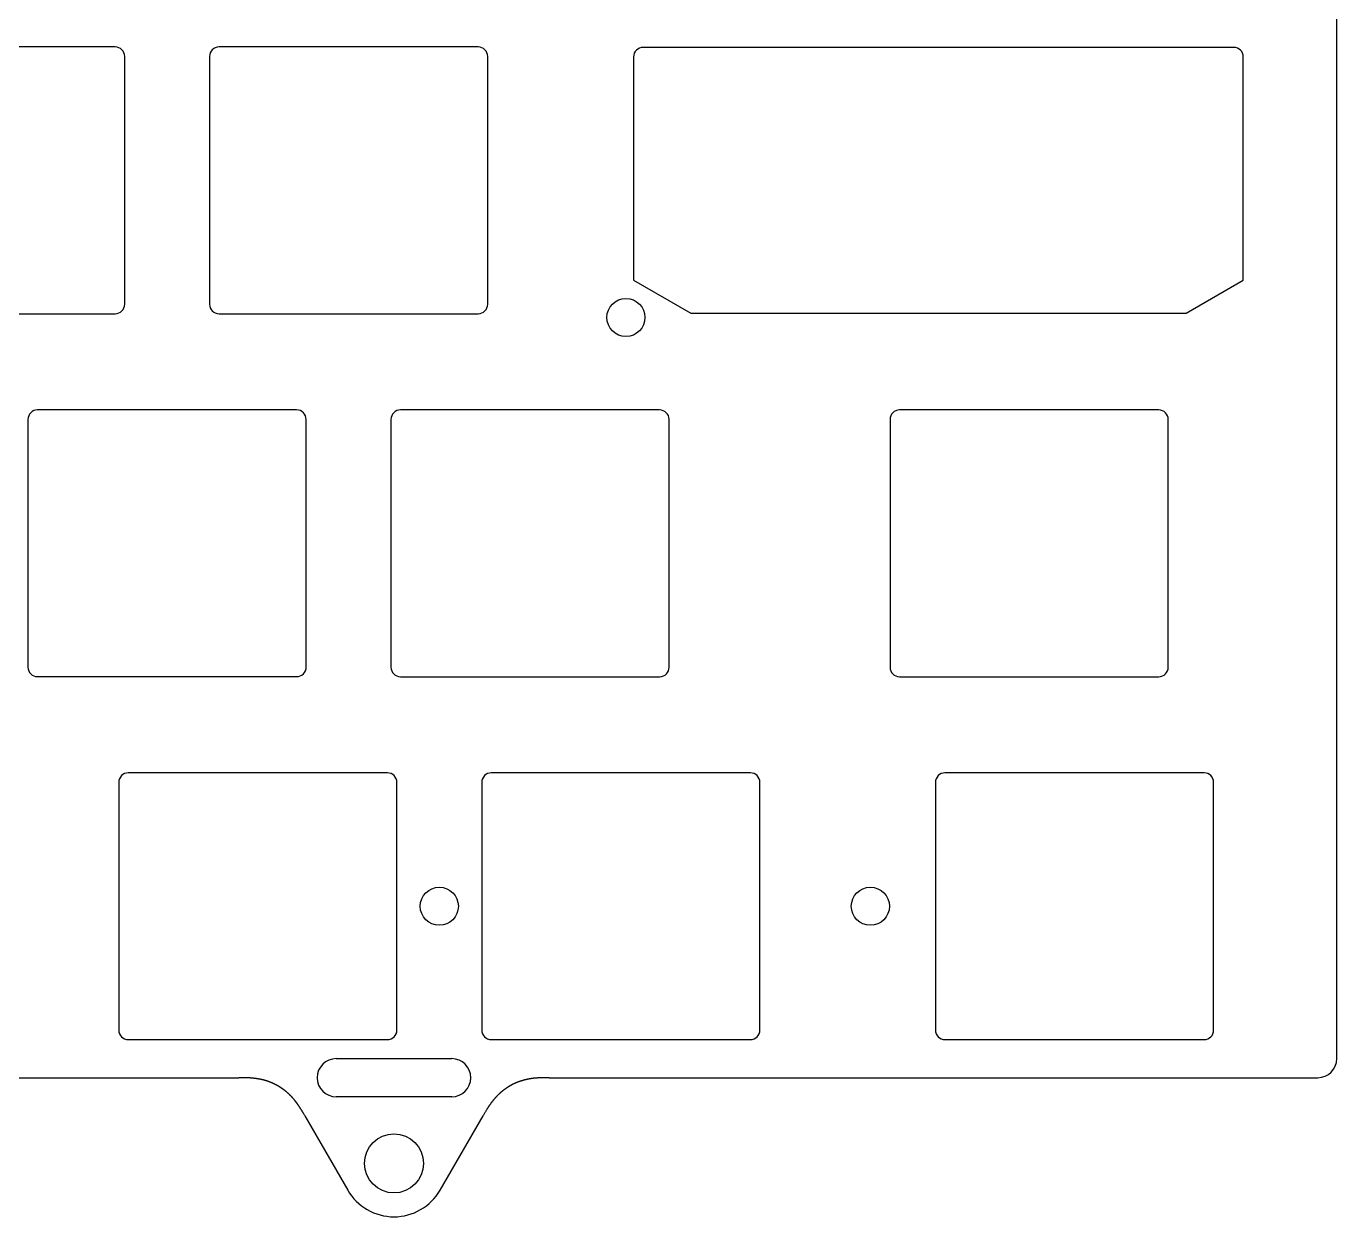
# Model space of a CAD drawing. Header units: millimetres. Extents: x -9 to 276, y -92 to 16.
# Drawn here: x 206.9 to 275.7, y -92.5 to -30 of the extents above; entities that cross this region are included whole.
import ezdxf

# ---------------------------------------------------------------- set-up
doc = ezdxf.new("R2010")
doc.units = ezdxf.units.MM
doc.layers.get('0').update_dxf_attribs({"linetype": 'CONTINUOUS'})
doc.layers.add('BLACK', color=7, linetype='CONTINUOUS')
doc.layers.add('Edge.Cuts', color=53, linetype='CONTINUOUS', true_color=0xc8a339)

msp = doc.modelspace()

# ---------------------------------------------------------------- linework, layer by layer
for points in [[(238.79375, -31.625), (238.79375, -43.343), (241.79375, -45.075), (267.79375, -45.075), (270.79375, -43.343), (270.79375, -31.625, 0.414213562), (270.29375, -31.125), (239.29375, -31.125, 0.414212391)], [(211.775, -82.7, 0.414212391), (212.275, -83.2), (225.875, -83.2, 0.414213562), (226.375, -82.7), (226.375, -69.7, 0.414213562), (225.875, -69.2), (212.275, -69.2, 0.414212391), (211.775, -69.7)], [(230.825, -69.7), (230.825, -82.7, 0.414212391), (231.325, -83.2), (244.925, -83.2, 0.414213562), (245.425, -82.7), (245.425, -69.7, 0.414213562), (244.925, -69.2), (231.325, -69.2, 0.414212391)], [(255.1375, -69.2, 0.414212391), (254.6375, -69.7), (254.6375, -82.7, 0.414212391), (255.1375, -83.2), (268.7375, -83.2, 0.414213562), (269.2375, -82.7), (269.2375, -69.7, 0.414213562), (268.7375, -69.2)]]:
    msp.add_lwpolyline(points, format="xyb", close=True)
for centre in [(238.39375, -45.3), (228.6, -76.2), (251.221875, -76.2)]:
    msp.add_circle(centre, 1)
at = {"layer": 'BLACK', "linetype": 'Continuous'}
for p, q in [((240.162412, -50.152051), (226.5625, -50.152051)), ((266.353712, -50.152003), (252.753712, -50.152003)), ((226.0625, -50.652003), (226.0625, -63.652051)), ((240.6625, -63.651903), (240.6625, -50.644041)), ((252.253712, -50.652003), (252.253712, -63.652003)), ((266.853712, -63.652003), (266.853712, -50.652003)), ((226.562512, -64.152051), (240.168657, -64.152051)), ((252.753712, -64.152003), (266.353712, -64.152003))]:
    msp.add_line(p, q, dxfattribs=at)
at = {"layer": 'BLACK'}
for centre, radius, start, end in [((226.562412, -50.652003), 0.499912, 89.98991497, 180), ((240.162412, -50.652203), 0.500152, 0.9350487, 90), ((252.753712, -50.652003), 0.5, 90, 180), ((266.353712, -50.652003), 0.5, 0, 90), ((226.562512, -63.652103), 0.499948, 179.99404138, 270), ((240.162312, -63.651903), 0.500188, 270.7268293, 0), ((252.753712, -63.652003), 0.5, 180, 270), ((266.353712, -63.652003), 0.5, 270, 0)]:
    msp.add_arc(centre, radius, start, end, dxfattribs=at)
at = {"layer": 'Edge.Cuts', "linetype": 'CONTINUOUS'}
for p, q in [((275.7, -84.2), (275.7, 8)), ((211.5875, -31.1), (197.9875, -31.1)), ((212.0875, -44.6), (212.0875, -31.6)), ((216.5375, -31.6), (216.5375, -44.6)), ((230.6375, -31.1), (217.0375, -31.1)), ((231.1375, -44.6), (231.1375, -31.6)), ((197.9875, -45.1), (211.5875, -45.1)), ((217.0375, -45.1), (230.6375, -45.1)), ((221.1125, -50.15), (207.5125, -50.15)), ((207.0125, -50.65), (207.0125, -63.65)), ((221.6125, -63.65), (221.6125, -50.65)), ((207.5125, -64.15), (221.1125, -64.15)), ((223.187512, -84.2), (229.249987, -84.2)), ((48.621888, -85.2), (218.078111, -85.2)), ((218.111017, -85.200003), (218.078111, -85.2)), ((218.159048, -85.200038), (218.111017, -85.200003)), ((218.198783, -85.200126), (218.159048, -85.200038)), ((218.23404, -85.200269), (218.198783, -85.200126)), ((218.266374, -85.20047), (218.23404, -85.200269)), ((218.2966, -85.20073), (218.266374, -85.20047)), ((218.32521, -85.201049), (218.2966, -85.20073)), ((218.352526, -85.201427), (218.32521, -85.201049)), ((218.378777, -85.201866), (218.352526, -85.201427)), ((218.404127, -85.202365), (218.378777, -85.201866)), ((218.428705, -85.202926), (218.404127, -85.202365)), ((218.452609, -85.203547), (218.428705, -85.202926)), ((218.475919, -85.20423), (218.452609, -85.203547)), ((218.498699, -85.204974), (218.475919, -85.20423)), ((218.521003, -85.20578), (218.498699, -85.204974)), ((218.542877, -85.206648), (218.521003, -85.20578)), ((218.564358, -85.207578), (218.542877, -85.206648)), ((218.585479, -85.20857), (218.564358, -85.207578)), ((218.60627, -85.209625), (218.585479, -85.20857)), ((218.626755, -85.210742), (218.60627, -85.209625)), ((218.646956, -85.211922), (218.626755, -85.210742)), ((218.666893, -85.213165), (218.646956, -85.211922)), ((218.686583, -85.214471), (218.666893, -85.213165)), ((218.706042, -85.21584), (218.686583, -85.214471)), ((218.725284, -85.217273), (218.706042, -85.21584)), ((218.744321, -85.218769), (218.725284, -85.217273)), ((218.763165, -85.220329), (218.744321, -85.218769)), ((218.781827, -85.221952), (218.763165, -85.220329)), ((218.800315, -85.22364), (218.781827, -85.221952)), ((218.81864, -85.225392), (218.800315, -85.22364)), ((218.83681, -85.227208), (218.81864, -85.225392)), ((218.854831, -85.229088), (218.83681, -85.227208)), ((218.87271, -85.231033), (218.854831, -85.229088)), ((218.890455, -85.233043), (218.87271, -85.231033)), ((218.908071, -85.235118), (218.890455, -85.233043)), ((218.925564, -85.237258), (218.908071, -85.235118)), ((218.94294, -85.239463), (218.925564, -85.237258)), ((218.960202, -85.241733), (218.94294, -85.239463)), ((218.977356, -85.244069), (218.960202, -85.241733)), ((218.994406, -85.246471), (218.977356, -85.244069)), ((219.011357, -85.248938), (218.994406, -85.246471)), ((219.028211, -85.251472), (219.011357, -85.248938)), ((219.044973, -85.254072), (219.028211, -85.251472)), ((219.061646, -85.256738), (219.044973, -85.254072)), ((219.078234, -85.259471), (219.061646, -85.256738)), ((219.094739, -85.26227), (219.078234, -85.259471)), ((219.111164, -85.265137), (219.094739, -85.26227)), ((219.127513, -85.268071), (219.111164, -85.265137)), ((219.143788, -85.271072), (219.127513, -85.268071)), ((219.159992, -85.27414), (219.143788, -85.271072)), ((219.176126, -85.277276), (219.159992, -85.27414)), ((219.192194, -85.28048), (219.176126, -85.277276)), ((219.208197, -85.283753), (219.192194, -85.28048)), ((219.224138, -85.287093), (219.208197, -85.283753)), ((219.240019, -85.290503), (219.224138, -85.287093)), ((233.218702, -85.286049), (233.205762, -85.288795)), ((233.231624, -85.28336), (233.218702, -85.286049)), ((233.244528, -85.280728), (233.231624, -85.28336)), ((233.257415, -85.278151), (233.244528, -85.280728)), ((233.270283, -85.27563), (233.257415, -85.278151)), ((233.283133, -85.273164), (233.270283, -85.27563)), ((233.295966, -85.270753), (233.283133, -85.273164)), ((233.30878, -85.268394), (233.295966, -85.270753)), ((233.321576, -85.266089), (233.30878, -85.268394)), ((233.334354, -85.263836), (233.321576, -85.266089)), ((233.347114, -85.261635), (233.334354, -85.263836)), ((233.359855, -85.259485), (233.347114, -85.261635)), ((233.372578, -85.257386), (233.359855, -85.259485)), ((233.385283, -85.255337), (233.372578, -85.257386)), ((233.397969, -85.253337), (233.385283, -85.255337)), ((233.410637, -85.251386), (233.397969, -85.253337)), ((233.423286, -85.249483), (233.410637, -85.251386)), ((233.435916, -85.247627), (233.423286, -85.249483)), ((233.448528, -85.245819), (233.435916, -85.247627)), ((233.461121, -85.244057), (233.448528, -85.245819)), ((233.473695, -85.242341), (233.461121, -85.244057)), ((233.48625, -85.240669), (233.473695, -85.242341)), ((233.498786, -85.239043), (233.48625, -85.240669)), ((233.511304, -85.23746), (233.498786, -85.239043)), ((233.523802, -85.235921), (233.511304, -85.23746)), ((233.536282, -85.234424), (233.523802, -85.235921)), ((233.548742, -85.23297), (233.536282, -85.234424)), ((233.561183, -85.231557), (233.548742, -85.23297)), ((233.573605, -85.230185), (233.561183, -85.231557)), ((233.586008, -85.228854), (233.573605, -85.230185)), ((233.598392, -85.227562), (233.586008, -85.228854)), ((233.610756, -85.22631), (233.598392, -85.227562)), ((233.6231, -85.225095), (233.610756, -85.22631)), ((233.635426, -85.223919), (233.6231, -85.225095)), ((233.647731, -85.22278), (233.635426, -85.223919)), ((233.660017, -85.221678), (233.647731, -85.22278)), ((233.672284, -85.220612), (233.660017, -85.221678)), ((233.684531, -85.219582), (233.672284, -85.220612)), ((233.696758, -85.218586), (233.684531, -85.219582)), ((233.708965, -85.217625), (233.696758, -85.218586)), ((233.721152, -85.216698), (233.708965, -85.217625)), ((233.73332, -85.215804), (233.721152, -85.216698)), ((233.745468, -85.214942), (233.73332, -85.215804)), ((233.757595, -85.214112), (233.745468, -85.214942)), ((233.769703, -85.213313), (233.757595, -85.214112)), ((233.78179, -85.212545), (233.769703, -85.213313)), ((233.793858, -85.211808), (233.78179, -85.212545)), ((233.805905, -85.211099), (233.793858, -85.211808)), ((233.817932, -85.21042), (233.805905, -85.211099)), ((233.829939, -85.209769), (233.817932, -85.21042)), ((233.841925, -85.209146), (233.829939, -85.209769)), ((233.853891, -85.208549), (233.841925, -85.209146)), ((233.865836, -85.20798), (233.853891, -85.208549)), ((233.877761, -85.207436), (233.865836, -85.20798)), ((233.889665, -85.206917), (233.877761, -85.207436)), ((233.901549, -85.206423), (233.889665, -85.206917)), ((233.913412, -85.205953), (233.901549, -85.206423)), ((233.925254, -85.205507), (233.913412, -85.205953)), ((233.937076, -85.205084), (233.925254, -85.205507)), ((233.948876, -85.204683), (233.937076, -85.205084)), ((233.960656, -85.204303), (233.948876, -85.204683)), ((233.972415, -85.203945), (233.960656, -85.204303)), ((233.99587, -85.203289), (233.972415, -85.203945)), ((234.01924, -85.20271), (233.99587, -85.203289)), ((234.042526, -85.202203), (234.01924, -85.20271)), ((234.065726, -85.201764), (234.042526, -85.202203)), ((234.088841, -85.201387), (234.065726, -85.201764)), ((234.11187, -85.201069), (234.088841, -85.201387)), ((234.134812, -85.200803), (234.11187, -85.201069)), ((234.157667, -85.200585), (234.134812, -85.200803)), ((234.180436, -85.200411), (234.157667, -85.200585)), ((234.203116, -85.200275), (234.180436, -85.200411)), ((234.225708, -85.200173), (234.203116, -85.200275)), ((234.248212, -85.2001), (234.225708, -85.200173)), ((234.270627, -85.200051), (234.248212, -85.2001)), ((234.315188, -85.200006), (234.270627, -85.200051)), ((234.359388, -85.2), (234.315188, -85.200006)), ((234.359388, -85.2), (274.7, -85.2)), ((219.255841, -85.29398), (219.240019, -85.290503)), ((219.271607, -85.297527), (219.255841, -85.29398)), ((219.287319, -85.301143), (219.271607, -85.297527)), ((219.302977, -85.304829), (219.287319, -85.301143)), ((219.318584, -85.308584), (219.302977, -85.304829)), ((219.334142, -85.312409), (219.318584, -85.308584)), ((219.349652, -85.316304), (219.334142, -85.312409)), ((219.365115, -85.32027), (219.349652, -85.316304)), ((219.380534, -85.324306), (219.365115, -85.32027)), ((219.395908, -85.328413), (219.380534, -85.324306)), ((219.411241, -85.332591), (219.395908, -85.328413)), ((219.426532, -85.33684), (219.411241, -85.332591)), ((219.441784, -85.341161), (219.426532, -85.33684)), ((219.456997, -85.345554), (219.441784, -85.341161)), ((219.472174, -85.350019), (219.456997, -85.345554)), ((219.487314, -85.354557), (219.472174, -85.350019)), ((219.502419, -85.359167), (219.487314, -85.354557)), ((219.51749, -85.36385), (219.502419, -85.359167)), ((219.518144, -85.364055), (219.51749, -85.36385)), ((219.525681, -85.36643), (219.518144, -85.364055)), ((219.53321, -85.368824), (219.525681, -85.36643)), ((219.540731, -85.371236), (219.53321, -85.368824)), ((219.548244, -85.373666), (219.540731, -85.371236)), ((219.555749, -85.376115), (219.548244, -85.373666)), ((219.563246, -85.378583), (219.555749, -85.376115)), ((219.570736, -85.381069), (219.563246, -85.378583)), ((219.578217, -85.383573), (219.570736, -85.381069)), ((219.58569, -85.386095), (219.578217, -85.383573)), ((219.593155, -85.388636), (219.58569, -85.386095)), ((219.600612, -85.391196), (219.593155, -85.388636)), ((219.60806, -85.393773), (219.600612, -85.391196)), ((219.615501, -85.396369), (219.60806, -85.393773)), ((219.622933, -85.398984), (219.615501, -85.396369)), ((219.630358, -85.401617), (219.622933, -85.398984)), ((219.637774, -85.404268), (219.630358, -85.401617)), ((219.645182, -85.406937), (219.637774, -85.404268)), ((219.652581, -85.409624), (219.645182, -85.406937)), ((219.659972, -85.41233), (219.652581, -85.409624)), ((219.667355, -85.415054), (219.659972, -85.41233)), ((219.67473, -85.417797), (219.667355, -85.415054)), ((219.682096, -85.420557), (219.67473, -85.417797)), ((219.689454, -85.423336), (219.682096, -85.420557)), ((219.696803, -85.426133), (219.689454, -85.423336)), ((219.704144, -85.428948), (219.696803, -85.426133)), ((219.711477, -85.431781), (219.704144, -85.428948)), ((219.718801, -85.434633), (219.711477, -85.431781)), ((219.726116, -85.437503), (219.718801, -85.434633)), ((219.733423, -85.44039), (219.726116, -85.437503)), ((219.740722, -85.443296), (219.733423, -85.44039)), ((219.748012, -85.44622), (219.740722, -85.443296)), ((219.755293, -85.449162), (219.748012, -85.44622)), ((219.762565, -85.452123), (219.755293, -85.449162)), ((219.769829, -85.455101), (219.762565, -85.452123)), ((219.777085, -85.458097), (219.769829, -85.455101)), ((219.784331, -85.461111), (219.777085, -85.458097)), ((219.791569, -85.464144), (219.784331, -85.461111)), ((219.798798, -85.467194), (219.791569, -85.464144)), ((219.806018, -85.470263), (219.798798, -85.467194)), ((219.81323, -85.473349), (219.806018, -85.470263)), ((219.820433, -85.476453), (219.81323, -85.473349)), ((219.827626, -85.479576), (219.820433, -85.476453)), ((219.834812, -85.482716), (219.827626, -85.479576)), ((219.841988, -85.485874), (219.834812, -85.482716)), ((219.849155, -85.48905), (219.841988, -85.485874)), ((219.856313, -85.492244), (219.849155, -85.48905)), ((219.863462, -85.495456), (219.856313, -85.492244)), ((219.870602, -85.498686), (219.863462, -85.495456)), ((219.877734, -85.501934), (219.870602, -85.498686)), ((219.884856, -85.5052), (219.877734, -85.501934)), ((219.891969, -85.508483), (219.884856, -85.5052)), ((219.899073, -85.511784), (219.891969, -85.508483)), ((219.906168, -85.515103), (219.899073, -85.511784)), ((219.913254, -85.51844), (219.906168, -85.515103)), ((219.920331, -85.521795), (219.913254, -85.51844)), ((219.927398, -85.525167), (219.920331, -85.521795)), ((219.934456, -85.528558), (219.927398, -85.525167)), ((219.941505, -85.531966), (219.934456, -85.528558)), ((219.948545, -85.535391), (219.941505, -85.531966)), ((219.955575, -85.538835), (219.948545, -85.535391)), ((219.962597, -85.542296), (219.955575, -85.538835)), ((219.969608, -85.545775), (219.962597, -85.542296)), ((219.976611, -85.549271), (219.969608, -85.545775)), ((219.983604, -85.552786), (219.976611, -85.549271)), ((219.990588, -85.556317), (219.983604, -85.552786)), ((219.997562, -85.559867), (219.990588, -85.556317)), ((220.004527, -85.563434), (219.997562, -85.559867)), ((220.011482, -85.567019), (220.004527, -85.563434)), ((220.018428, -85.570621), (220.011482, -85.567019)), ((220.025364, -85.574241), (220.018428, -85.570621)), ((220.032291, -85.577879), (220.025364, -85.574241)), ((220.039208, -85.581534), (220.032291, -85.577879)), ((220.046116, -85.585206), (220.039208, -85.581534)), ((220.053014, -85.588897), (220.046116, -85.585206)), ((220.059902, -85.592604), (220.053014, -85.588897)), ((220.066781, -85.596329), (220.059902, -85.592604)), ((220.07365, -85.600072), (220.066781, -85.596329)), ((220.080509, -85.603832), (220.07365, -85.600072)), ((220.087359, -85.60761), (220.080509, -85.603832)), ((220.094198, -85.611405), (220.087359, -85.60761)), ((220.101028, -85.615218), (220.094198, -85.611405)), ((220.107848, -85.619048), (220.101028, -85.615218)), ((220.114659, -85.622895), (220.107848, -85.619048)), ((220.121459, -85.62676), (220.114659, -85.622895)), ((220.12825, -85.630642), (220.121459, -85.62676)), ((220.13503, -85.634542), (220.12825, -85.630642)), ((220.141801, -85.638459), (220.13503, -85.634542)), ((220.148562, -85.642393), (220.141801, -85.638459)), ((220.155313, -85.646344), (220.148562, -85.642393)), ((220.162053, -85.650313), (220.155313, -85.646344)), ((220.168784, -85.654299), (220.162053, -85.650313)), ((220.175505, -85.658303), (220.168784, -85.654299)), ((220.182215, -85.662324), (220.175505, -85.658303)), ((220.188916, -85.666362), (220.182215, -85.662324)), ((220.195606, -85.670417), (220.188916, -85.666362)), ((220.202287, -85.67449), (220.195606, -85.670417)), ((220.208957, -85.678579), (220.202287, -85.67449)), ((220.215616, -85.682686), (220.208957, -85.678579)), ((220.222266, -85.68681), (220.215616, -85.682686)), ((220.228905, -85.690952), (220.222266, -85.68681)), ((220.235534, -85.69511), (220.228905, -85.690952)), ((220.242153, -85.699286), (220.235534, -85.69511)), ((220.248762, -85.703479), (220.242153, -85.699286)), ((220.25536, -85.707688), (220.248762, -85.703479)), ((220.261948, -85.711915), (220.25536, -85.707688)), ((220.268525, -85.71616), (220.261948, -85.711915)), ((220.275092, -85.720421), (220.268525, -85.71616)), ((220.281648, -85.724699), (220.275092, -85.720421)), ((220.288194, -85.728994), (220.281648, -85.724699)), ((220.29473, -85.733307), (220.288194, -85.728994)), ((220.301255, -85.737636), (220.29473, -85.733307)), ((220.307769, -85.741982), (220.301255, -85.737636)), ((220.314273, -85.746346), (220.307769, -85.741982)), ((220.320767, -85.750726), (220.314273, -85.746346)), ((220.327249, -85.755123), (220.320767, -85.750726)), ((220.333722, -85.759538), (220.327249, -85.755123)), ((220.340183, -85.763969), (220.333722, -85.759538)), ((220.346634, -85.768417), (220.340183, -85.763969)), ((220.353074, -85.772882), (220.346634, -85.768417)), ((220.359503, -85.777364), (220.353074, -85.772882)), ((220.365922, -85.781863), (220.359503, -85.777364)), ((220.372329, -85.786379), (220.365922, -85.781863)), ((220.378726, -85.790911), (220.372329, -85.786379)), ((220.385113, -85.795461), (220.378726, -85.790911)), ((220.391488, -85.800027), (220.385113, -85.795461)), ((220.397852, -85.80461), (220.391488, -85.800027)), ((220.404206, -85.80921), (220.397852, -85.80461)), ((220.410548, -85.813826), (220.404206, -85.80921)), ((220.41688, -85.81846), (220.410548, -85.813826)), ((220.423201, -85.82311), (220.41688, -85.81846)), ((220.42951, -85.827777), (220.423201, -85.82311)), ((220.435809, -85.83246), (220.42951, -85.827777)), ((220.442097, -85.837161), (220.435809, -85.83246)), ((220.448373, -85.841878), (220.442097, -85.837161)), ((220.454639, -85.846611), (220.448373, -85.841878)), ((220.460893, -85.851362), (220.454639, -85.846611)), ((220.467136, -85.856129), (220.460893, -85.851362)), ((220.473368, -85.860913), (220.467136, -85.856129)), ((220.479589, -85.865713), (220.473368, -85.860913)), ((220.485799, -85.87053), (220.479589, -85.865713)), ((220.491997, -85.875363), (220.485799, -85.87053)), ((220.498184, -85.880213), (220.491997, -85.875363)), ((220.50436, -85.88508), (220.498184, -85.880213)), ((220.510525, -85.889963), (220.50436, -85.88508)), ((220.516678, -85.894863), (220.510525, -85.889963)), ((220.52282, -85.899779), (220.516678, -85.894863)), ((220.52895, -85.904712), (220.52282, -85.899779)), ((220.535069, -85.909662), (220.52895, -85.904712)), ((220.541177, -85.914627), (220.535069, -85.909662)), ((220.547273, -85.91961), (220.541177, -85.914627)), ((220.553358, -85.924608), (220.547273, -85.91961)), ((220.559431, -85.929623), (220.553358, -85.924608)), ((220.565493, -85.934655), (220.559431, -85.929623)), ((220.571543, -85.939703), (220.565493, -85.934655)), ((220.582523, -85.948931), (220.571543, -85.939703)), ((220.593428, -85.958183), (220.582523, -85.948931)), ((220.60426, -85.96746), (220.593428, -85.958183)), ((220.615018, -85.97676), (220.60426, -85.96746)), ((231.828072, -85.971913), (231.822115, -85.977075)), ((231.834041, -85.966767), (231.828072, -85.971913)), ((231.840021, -85.961638), (231.834041, -85.966767)), ((231.846013, -85.956524), (231.840021, -85.961638)), ((231.852017, -85.951427), (231.846013, -85.956524)), ((231.858033, -85.946347), (231.852017, -85.951427)), ((231.86406, -85.941282), (231.858033, -85.946347)), ((231.870099, -85.936234), (231.86406, -85.941282)), ((231.87615, -85.931202), (231.870099, -85.936234)), ((231.882212, -85.926187), (231.87615, -85.931202)), ((231.888286, -85.921188), (231.882212, -85.926187)), ((231.894371, -85.916205), (231.888286, -85.921188)), ((231.900468, -85.911239), (231.894371, -85.916205)), ((231.906577, -85.906289), (231.900468, -85.911239)), ((231.912697, -85.901355), (231.906577, -85.906289)), ((231.918828, -85.896438), (231.912697, -85.901355)), ((231.924971, -85.891538), (231.918828, -85.896438)), ((231.931126, -85.886653), (231.924971, -85.891538)), ((231.937291, -85.881786), (231.931126, -85.886653)), ((231.943469, -85.876935), (231.937291, -85.881786)), ((231.949657, -85.8721), (231.943469, -85.876935)), ((231.955857, -85.867282), (231.949657, -85.8721)), ((231.962068, -85.86248), (231.955857, -85.867282)), ((231.968291, -85.857695), (231.962068, -85.86248)), ((231.974525, -85.852926), (231.968291, -85.857695)), ((231.98077, -85.848174), (231.974525, -85.852926)), ((231.987026, -85.843439), (231.98077, -85.848174)), ((231.993294, -85.83872), (231.987026, -85.843439)), ((231.999572, -85.834018), (231.993294, -85.83872)), ((232.005862, -85.829332), (231.999572, -85.834018)), ((232.012163, -85.824664), (232.005862, -85.829332)), ((232.018475, -85.820011), (232.012163, -85.824664)), ((232.024799, -85.815376), (232.018475, -85.820011)), ((232.031133, -85.810757), (232.024799, -85.815376)), ((232.037478, -85.806155), (232.031133, -85.810757)), ((232.043834, -85.801569), (232.037478, -85.806155)), ((232.050202, -85.797), (232.043834, -85.801569)), ((232.05658, -85.792448), (232.050202, -85.797)), ((232.062969, -85.787913), (232.05658, -85.792448)), ((232.069369, -85.783395), (232.062969, -85.787913)), ((232.07578, -85.778893), (232.069369, -85.783395)), ((232.082202, -85.774408), (232.07578, -85.778893)), ((232.088635, -85.76994), (232.082202, -85.774408)), ((232.095079, -85.765489), (232.088635, -85.76994)), ((232.101533, -85.761055), (232.095079, -85.765489)), ((232.107998, -85.756637), (232.101533, -85.761055)), ((232.114474, -85.752236), (232.107998, -85.756637)), ((232.120961, -85.747853), (232.114474, -85.752236)), ((232.127458, -85.743486), (232.120961, -85.747853)), ((232.133966, -85.739136), (232.127458, -85.743486)), ((232.140485, -85.734803), (232.133966, -85.739136)), ((232.147014, -85.730487), (232.140485, -85.734803)), ((232.153554, -85.726188), (232.147014, -85.730487)), ((232.160105, -85.721905), (232.153554, -85.726188)), ((232.166666, -85.71764), (232.160105, -85.721905)), ((232.173237, -85.713392), (232.166666, -85.71764)), ((232.17982, -85.709161), (232.173237, -85.713392)), ((232.186412, -85.704947), (232.17982, -85.709161)), ((232.193015, -85.70075), (232.186412, -85.704947)), ((232.199629, -85.69657), (232.193015, -85.70075)), ((232.206253, -85.692407), (232.199629, -85.69657)), ((232.212887, -85.688261), (232.206253, -85.692407)), ((232.219532, -85.684132), (232.212887, -85.688261)), ((232.226187, -85.680021), (232.219532, -85.684132)), ((232.232853, -85.675926), (232.226187, -85.680021)), ((232.239529, -85.671849), (232.232853, -85.675926)), ((232.246215, -85.667789), (232.239529, -85.671849)), ((232.252911, -85.663746), (232.246215, -85.667789)), ((232.259617, -85.65972), (232.252911, -85.663746)), ((232.266334, -85.655711), (232.259617, -85.65972)), ((232.273061, -85.65172), (232.266334, -85.655711)), ((232.279798, -85.647745), (232.273061, -85.65172)), ((232.286546, -85.643788), (232.279798, -85.647745)), ((232.293303, -85.639849), (232.286546, -85.643788)), ((232.30007, -85.635926), (232.293303, -85.639849)), ((232.306848, -85.632021), (232.30007, -85.635926)), ((232.313635, -85.628133), (232.306848, -85.632021)), ((232.320433, -85.624263), (232.313635, -85.628133)), ((232.32724, -85.62041), (232.320433, -85.624263)), ((232.334058, -85.616574), (232.32724, -85.62041)), ((232.340885, -85.612755), (232.334058, -85.616574)), ((232.347723, -85.608954), (232.340885, -85.612755)), ((232.35457, -85.60517), (232.347723, -85.608954)), ((232.361427, -85.601404), (232.35457, -85.60517)), ((232.368294, -85.597655), (232.361427, -85.601404)), ((232.375171, -85.593923), (232.368294, -85.597655)), ((232.382058, -85.590209), (232.375171, -85.593923)), ((232.388954, -85.586512), (232.382058, -85.590209)), ((232.39586, -85.582833), (232.388954, -85.586512)), ((232.402776, -85.579172), (232.39586, -85.582833)), ((232.409702, -85.575527), (232.402776, -85.579172)), ((232.416637, -85.571901), (232.409702, -85.575527)), ((232.423582, -85.568291), (232.416637, -85.571901)), ((232.430537, -85.5647), (232.423582, -85.568291)), ((232.437501, -85.561126), (232.430537, -85.5647)), ((232.444475, -85.557569), (232.437501, -85.561126)), ((232.451458, -85.55403), (232.444475, -85.557569)), ((232.458451, -85.550509), (232.451458, -85.55403)), ((232.465453, -85.547005), (232.458451, -85.550509)), ((232.472465, -85.543519), (232.465453, -85.547005)), ((232.479486, -85.54005), (232.472465, -85.543519)), ((232.486517, -85.536599), (232.479486, -85.54005)), ((232.493557, -85.533166), (232.486517, -85.536599)), ((232.500607, -85.529751), (232.493557, -85.533166)), ((232.507666, -85.526353), (232.500607, -85.529751)), ((232.514734, -85.522973), (232.507666, -85.526353)), ((232.521811, -85.51961), (232.514734, -85.522973)), ((232.528898, -85.516265), (232.521811, -85.51961)), ((232.535995, -85.512938), (232.528898, -85.516265)), ((232.5431, -85.509629), (232.535995, -85.512938)), ((232.550214, -85.506338), (232.5431, -85.509629)), ((232.557338, -85.503064), (232.550214, -85.506338)), ((232.564471, -85.499808), (232.557338, -85.503064)), ((232.571613, -85.49657), (232.564471, -85.499808)), ((232.578765, -85.49335), (232.571613, -85.49657)), ((232.585925, -85.490148), (232.578765, -85.49335)), ((232.593094, -85.486963), (232.585925, -85.490148)), ((232.600273, -85.483796), (232.593094, -85.486963)), ((232.60746, -85.480648), (232.600273, -85.483796)), ((232.614657, -85.477517), (232.60746, -85.480648)), ((232.621862, -85.474404), (232.614657, -85.477517)), ((232.629077, -85.471309), (232.621862, -85.474404)), ((232.6363, -85.468231), (232.629077, -85.471309)), ((232.643532, -85.465172), (232.6363, -85.468231)), ((232.650773, -85.462131), (232.643532, -85.465172)), ((232.658023, -85.459108), (232.650773, -85.462131)), ((232.665282, -85.456103), (232.658023, -85.459108)), ((232.67255, -85.453115), (232.665282, -85.456103)), ((232.679826, -85.450146), (232.67255, -85.453115)), ((232.687111, -85.447195), (232.679826, -85.450146)), ((232.694405, -85.444262), (232.687111, -85.447195)), ((232.701708, -85.441347), (232.694405, -85.444262)), ((232.709019, -85.43845), (232.701708, -85.441347)), ((232.716339, -85.435571), (232.709019, -85.43845)), ((232.723668, -85.43271), (232.716339, -85.435571)), ((232.731005, -85.429867), (232.723668, -85.43271)), ((232.73835, -85.427042), (232.731005, -85.429867)), ((232.745705, -85.424236), (232.73835, -85.427042)), ((232.753068, -85.421448), (232.745705, -85.424236)), ((232.760439, -85.418677), (232.753068, -85.421448)), ((232.767819, -85.415925), (232.760439, -85.418677)), ((232.775207, -85.413192), (232.767819, -85.415925)), ((232.782604, -85.410476), (232.775207, -85.413192)), ((232.796086, -85.405581), (232.782604, -85.410476)), ((232.809551, -85.400763), (232.796086, -85.405581)), ((232.823, -85.396021), (232.809551, -85.400763)), ((232.836433, -85.391354), (232.823, -85.396021)), ((232.84985, -85.386762), (232.836433, -85.391354)), ((232.863251, -85.382244), (232.84985, -85.386762)), ((232.876635, -85.377799), (232.863251, -85.382244)), ((232.890002, -85.373427), (232.876635, -85.377799)), ((232.903354, -85.369127), (232.890002, -85.373427)), ((232.916688, -85.364899), (232.903354, -85.369127)), ((232.930006, -85.360742), (232.916688, -85.364899)), ((232.943308, -85.356656), (232.930006, -85.360742)), ((232.956593, -85.352639), (232.943308, -85.356656)), ((232.969861, -85.348692), (232.956593, -85.352639)), ((232.983112, -85.344813), (232.969861, -85.348692)), ((232.996346, -85.341002), (232.983112, -85.344813)), ((233.009564, -85.337259), (232.996346, -85.341002)), ((233.022764, -85.333583), (233.009564, -85.337259)), ((233.035948, -85.329973), (233.022764, -85.333583)), ((233.049114, -85.326428), (233.035948, -85.329973)), ((233.062263, -85.322949), (233.049114, -85.326428)), ((233.075396, -85.319534), (233.062263, -85.322949)), ((233.088511, -85.316182), (233.075396, -85.319534)), ((233.101608, -85.312894), (233.088511, -85.316182)), ((233.114689, -85.309669), (233.101608, -85.312894)), ((233.127752, -85.306506), (233.114689, -85.309669)), ((233.140797, -85.303404), (233.127752, -85.306506)), ((233.153825, -85.300363), (233.140797, -85.303404)), ((233.166836, -85.297382), (233.153825, -85.300363)), ((233.179829, -85.294461), (233.166836, -85.297382)), ((233.192804, -85.291598), (233.179829, -85.294461)), ((233.205762, -85.288795), (233.192804, -85.291598)), ((220.625703, -85.986083), (220.615018, -85.97676)), ((220.636316, -85.995429), (220.625703, -85.986083)), ((220.646858, -86.004797), (220.636316, -85.995429)), ((220.657328, -86.014188), (220.646858, -86.004797)), ((220.667727, -86.023601), (220.657328, -86.014188)), ((220.678056, -86.033035), (220.667727, -86.023601)), ((220.688315, -86.04249), (220.678056, -86.033035)), ((220.698505, -86.051967), (220.688315, -86.04249)), ((220.708625, -86.061463), (220.698505, -86.051967)), ((220.718678, -86.07098), (220.708625, -86.061463)), ((220.728663, -86.080516), (220.718678, -86.07098)), ((220.73858, -86.090072), (220.728663, -86.080516)), ((220.74843, -86.099647), (220.73858, -86.090072)), ((220.758214, -86.109241), (220.74843, -86.099647)), ((220.767933, -86.118853), (220.758214, -86.109241)), ((220.777586, -86.128484), (220.767933, -86.118853)), ((220.787174, -86.138131), (220.777586, -86.128484)), ((220.796697, -86.147797), (220.787174, -86.138131)), ((220.806157, -86.157479), (220.796697, -86.147797)), ((220.815553, -86.167178), (220.806157, -86.157479)), ((220.824887, -86.176893), (220.815553, -86.167178)), ((220.834158, -86.186624), (220.824887, -86.176893)), ((220.843367, -86.196371), (220.834158, -86.186624)), ((220.852514, -86.206133), (220.843367, -86.196371)), ((220.861601, -86.21591), (220.852514, -86.206133)), ((220.870628, -86.225702), (220.861601, -86.21591)), ((220.879594, -86.235508), (220.870628, -86.225702)), ((220.888501, -86.245328), (220.879594, -86.235508)), ((220.897349, -86.255161), (220.888501, -86.245328)), ((220.906139, -86.265007), (220.897349, -86.255161)), ((220.914871, -86.274867), (220.906139, -86.265007)), ((220.923545, -86.284739), (220.914871, -86.274867)), ((220.932162, -86.294623), (220.923545, -86.284739)), ((220.940723, -86.304518), (220.932162, -86.294623)), ((220.949228, -86.314426), (220.940723, -86.304518)), ((220.957677, -86.324344), (220.949228, -86.314426)), ((220.966072, -86.334273), (220.957677, -86.324344)), ((220.974412, -86.344213), (220.966072, -86.334273)), ((220.982698, -86.354163), (220.974412, -86.344213)), ((220.99093, -86.364122), (220.982698, -86.354163)), ((220.99911, -86.374091), (220.99093, -86.364122)), ((221.007237, -86.384069), (220.99911, -86.374091)), ((221.015312, -86.394055), (221.007237, -86.384069)), ((221.023335, -86.40405), (221.015312, -86.394055)), ((221.031308, -86.414053), (221.023335, -86.40405)), ((221.03923, -86.424063), (221.031308, -86.414053)), ((221.047102, -86.434081), (221.03923, -86.424063)), ((221.054924, -86.444106), (221.047102, -86.434081)), ((221.062698, -86.454137), (221.054924, -86.444106)), ((221.070423, -86.464175), (221.062698, -86.454137)), ((221.0781, -86.474219), (221.070423, -86.464175)), ((221.085729, -86.484268), (221.0781, -86.474219)), ((221.093311, -86.494322), (221.085729, -86.484268)), ((221.100847, -86.504381), (221.093311, -86.494322)), ((221.108337, -86.514445), (221.100847, -86.504381)), ((221.115781, -86.524513), (221.108337, -86.514445)), ((221.12318, -86.534585), (221.115781, -86.524513)), ((221.130534, -86.54466), (221.12318, -86.534585)), ((221.137845, -86.554739), (221.130534, -86.54466)), ((221.145112, -86.56482), (221.137845, -86.554739)), ((221.152335, -86.574904), (221.145112, -86.56482)), ((221.159517, -86.58499), (221.152335, -86.574904)), ((221.166656, -86.595077), (221.159517, -86.58499)), ((221.173753, -86.605166), (221.166656, -86.595077)), ((221.180809, -86.615256), (221.173753, -86.605166)), ((221.187825, -86.625347), (221.180809, -86.615256)), ((221.194801, -86.635439), (221.187825, -86.625347)), ((221.201737, -86.64553), (221.194801, -86.635439)), ((221.208634, -86.655621), (221.201737, -86.64553)), ((221.215492, -86.665711), (221.208634, -86.655621)), ((229.249987, -86.2), (223.187512, -86.2)), ((231.222968, -86.664119), (231.212053, -86.680287)), ((231.233829, -86.648172), (231.222968, -86.664119)), ((231.244644, -86.632433), (231.233829, -86.648172)), ((231.255417, -86.616894), (231.244644, -86.632433)), ((231.266154, -86.601544), (231.255417, -86.616894)), ((231.27686, -86.586376), (231.266154, -86.601544)), ((231.287539, -86.571382), (231.27686, -86.586376)), ((231.298197, -86.556555), (231.287539, -86.571382)), ((231.308836, -86.541888), (231.298197, -86.556555)), ((231.31946, -86.527377), (231.308836, -86.541888)), ((231.330073, -86.513014), (231.31946, -86.527377)), ((231.340678, -86.498795), (231.330073, -86.513014)), ((231.351278, -86.484715), (231.340678, -86.498795)), ((231.361875, -86.47077), (231.351278, -86.484715)), ((231.372473, -86.456956), (231.361875, -86.47077)), ((231.383073, -86.443268), (231.372473, -86.456956)), ((231.393678, -86.429703), (231.383073, -86.443268)), ((231.40429, -86.416257), (231.393678, -86.429703)), ((231.414911, -86.402928), (231.40429, -86.416257)), ((231.425544, -86.389711), (231.414911, -86.402928)), ((231.436189, -86.376605), (231.425544, -86.389711)), ((231.44685, -86.363606), (231.436189, -86.376605)), ((231.457527, -86.350712), (231.44685, -86.363606)), ((231.468222, -86.33792), (231.457527, -86.350712)), ((231.478937, -86.325228), (231.468222, -86.33792)), ((231.489674, -86.312634), (231.478937, -86.325228)), ((231.500433, -86.300136), (231.489674, -86.312634)), ((231.511216, -86.287731), (231.500433, -86.300136)), ((231.522025, -86.275418), (231.511216, -86.287731)), ((231.532861, -86.263194), (231.522025, -86.275418)), ((231.543724, -86.251059), (231.532861, -86.263194)), ((231.554617, -86.239011), (231.543724, -86.251059)), ((231.56554, -86.227047), (231.554617, -86.239011)), ((231.576495, -86.215167), (231.56554, -86.227047)), ((231.587482, -86.203368), (231.576495, -86.215167)), ((231.598503, -86.19165), (231.587482, -86.203368)), ((231.609559, -86.180011), (231.598503, -86.19165)), ((231.620651, -86.16845), (231.609559, -86.180011)), ((231.631779, -86.156966), (231.620651, -86.16845)), ((231.642945, -86.145557), (231.631779, -86.156966)), ((231.654149, -86.134222), (231.642945, -86.145557)), ((231.665393, -86.122961), (231.654149, -86.134222)), ((231.676678, -86.111772), (231.665393, -86.122961)), ((231.688004, -86.100653), (231.676678, -86.111772)), ((231.699372, -86.089605), (231.688004, -86.100653)), ((231.710783, -86.078627), (231.699372, -86.089605)), ((231.722238, -86.067716), (231.710783, -86.078627)), ((231.733738, -86.056873), (231.722238, -86.067716)), ((231.745283, -86.046097), (231.733738, -86.056873)), ((231.756874, -86.035386), (231.745283, -86.046097)), ((231.757376, -86.034924), (231.756874, -86.035386)), ((231.763202, -86.029584), (231.757376, -86.034924)), ((231.769039, -86.024261), (231.763202, -86.029584)), ((231.774889, -86.018953), (231.769039, -86.024261)), ((231.78075, -86.013662), (231.774889, -86.018953)), ((231.786624, -86.008387), (231.78075, -86.013662)), ((231.792509, -86.003128), (231.786624, -86.008387)), ((231.798407, -85.997885), (231.792509, -86.003128)), ((231.804316, -85.992658), (231.798407, -85.997885)), ((231.810237, -85.987447), (231.804316, -85.992658)), ((231.81617, -85.982253), (231.810237, -85.987447)), ((231.822115, -85.977075), (231.81617, -85.982253)), ((221.222312, -86.6758), (221.215492, -86.665711)), ((221.229095, -86.685888), (221.222312, -86.6758)), ((221.23584, -86.695974), (221.229095, -86.685888)), ((221.242549, -86.706058), (221.23584, -86.695974)), ((221.249222, -86.71614), (221.242549, -86.706058)), ((221.255859, -86.726219), (221.249222, -86.71614)), ((221.26246, -86.736295), (221.255859, -86.726219)), ((221.269028, -86.746368), (221.26246, -86.736295)), ((221.27556, -86.756436), (221.269028, -86.746368)), ((221.28206, -86.766501), (221.27556, -86.756436)), ((221.288526, -86.776561), (221.28206, -86.766501)), ((221.294959, -86.786616), (221.288526, -86.776561)), ((221.301361, -86.796667), (221.294959, -86.786616)), ((221.30773, -86.806711), (221.301361, -86.796667)), ((221.314068, -86.81675), (221.30773, -86.806711)), ((221.320376, -86.826783), (221.314068, -86.81675)), ((221.326654, -86.836809), (221.320376, -86.826783)), ((221.332901, -86.846828), (221.326654, -86.836809)), ((221.33912, -86.85684), (221.332901, -86.846828)), ((221.34531, -86.866844), (221.33912, -86.85684)), ((221.357605, -86.886828), (221.34531, -86.866844)), ((221.369792, -86.906778), (221.357605, -86.886828)), ((221.381873, -86.926691), (221.369792, -86.906778)), ((221.393854, -86.946563), (221.381873, -86.926691)), ((221.405737, -86.966393), (221.393854, -86.946563)), ((221.417528, -86.986177), (221.405737, -86.966393)), ((221.429229, -87.005913), (221.417528, -86.986177)), ((221.440845, -87.025598), (221.429229, -87.005913)), ((221.45238, -87.045228), (221.440845, -87.025598)), ((221.463838, -87.064802), (221.45238, -87.045228)), ((221.475222, -87.084317), (221.463838, -87.064802)), ((221.486537, -87.103769), (221.475222, -87.084317)), ((221.497787, -87.123156), (221.486537, -87.103769)), ((221.520106, -87.161725), (221.497787, -87.123156)), ((221.542212, -87.2), (221.520106, -87.161725)), ((221.542212, -87.2), (223.793879, -91.1)), ((228.643621, -91.1), (230.895287, -87.2)), ((230.911737, -87.171513), (230.895287, -87.2)), ((230.935784, -87.129933), (230.911737, -87.171513)), ((230.955728, -87.095565), (230.935784, -87.129933)), ((230.973481, -87.065102), (230.955728, -87.095565)), ((230.989822, -87.0372), (230.973481, -87.065102)), ((231.00516, -87.011153), (230.989822, -87.0372)), ((231.019741, -86.986536), (231.00516, -87.011153)), ((231.033727, -86.963068), (231.019741, -86.986536)), ((231.047233, -86.940554), (231.033727, -86.963068)), ((231.060341, -86.918849), (231.047233, -86.940554)), ((231.073115, -86.897844), (231.060341, -86.918849)), ((231.085605, -86.877453), (231.073115, -86.897844)), ((231.097851, -86.857608), (231.085605, -86.877453)), ((231.109886, -86.838252), (231.097851, -86.857608)), ((231.121736, -86.819339), (231.109886, -86.838252)), ((231.133424, -86.800829), (231.121736, -86.819339)), ((231.14497, -86.782691), (231.133424, -86.800829)), ((231.15639, -86.764895), (231.14497, -86.782691)), ((231.167699, -86.747417), (231.15639, -86.764895)), ((231.178909, -86.730235), (231.167699, -86.747417)), ((231.190032, -86.71333), (231.178909, -86.730235)), ((231.201077, -86.696686), (231.190032, -86.71333)), ((231.212053, -86.680287), (231.201077, -86.696686))]:
    msp.add_line(p, q, dxfattribs=at)
at = {"layer": 'Edge.Cuts'}
msp.add_circle((226.21875, -89.7), 1.55, dxfattribs=at)
for centre, radius, start, end in [((211.5875, -31.6), 0.5, 0, 90), ((217.0376, -31.6001), 0.5001, 90.01145499, 179.98854314), ((230.6375, -31.6), 0.5, 0, 90), ((211.5876, -44.6001), 0.4999, -90.01146333, 0.01146145), ((217.0375, -44.6), 0.5, -180, -90), ((230.6376, -44.6001), 0.4999, -90.01146333, 0.01146145), ((207.5126, -50.6501), 0.5001, 90.01145499, 179.98854314), ((221.1125, -50.65), 0.5, 0, 90), ((207.5125, -63.65), 0.5, -180, -90), ((221.1126, -63.6501), 0.4999, -90.01146333, 0.01146145), ((223.187512, -85.2), 1, -270, -90), ((229.249987, -85.2), 1, -90, 90), ((274.699999, -84.199999), 1.000001, -89.9999427, -0.0000573), ((226.21875, -89.7), 2.8, -149.99999866, -30.00000134)]:
    msp.add_arc(centre, radius, start, end, dxfattribs=at)

doc.saveas('drawing.dxf')
